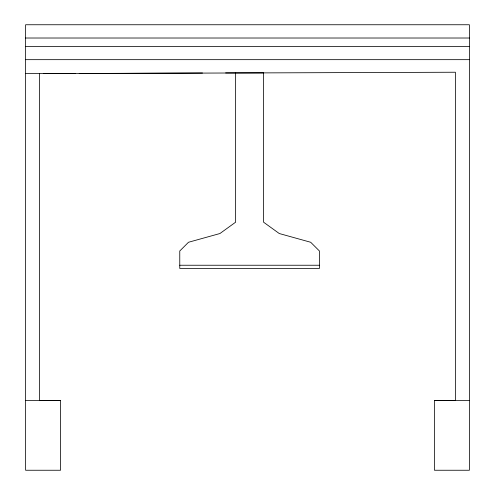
<?xml version="1.0" encoding="UTF-8"?>
<svg xmlns="http://www.w3.org/2000/svg" width="495" height="495" viewBox="0 0 495 495"><rect width="100%" height="100%" fill="white"/><g stroke="black" fill="none" stroke-linecap="round" stroke-linejoin="round"><path stroke-width="0.74" d="M455.412 400.424L434.462 400.56M25.622 73.631L75.37 73.508M79.219 73.489L202.498 73.013M225.615 72.92L263.563 72.883M43.777 73.631L455.412 72.233L455.412 400.665M25.622 38.016L469.378 38.016M25.622 46.394L469.378 46.394M25.622 59.666L469.378 59.666M179.765 265.24L319.423 265.24M25.622 400.424L60.539 400.424L60.539 470.25L25.622 470.25L25.622 24.75L469.378 24.75L469.378 470.25L434.462 470.25L434.462 400.424L469.378 400.424M60.539 400.56L39.588 400.424M263.563 72.759L263.563 222.187L279.273 233.535L310.693 242.265L319.423 250.99L319.423 268.451L179.765 268.451L179.765 250.99L188.496 242.265L219.916 233.535L235.632 222.187L235.632 72.759M39.588 73.631L39.588 400.665"/></g></svg>
